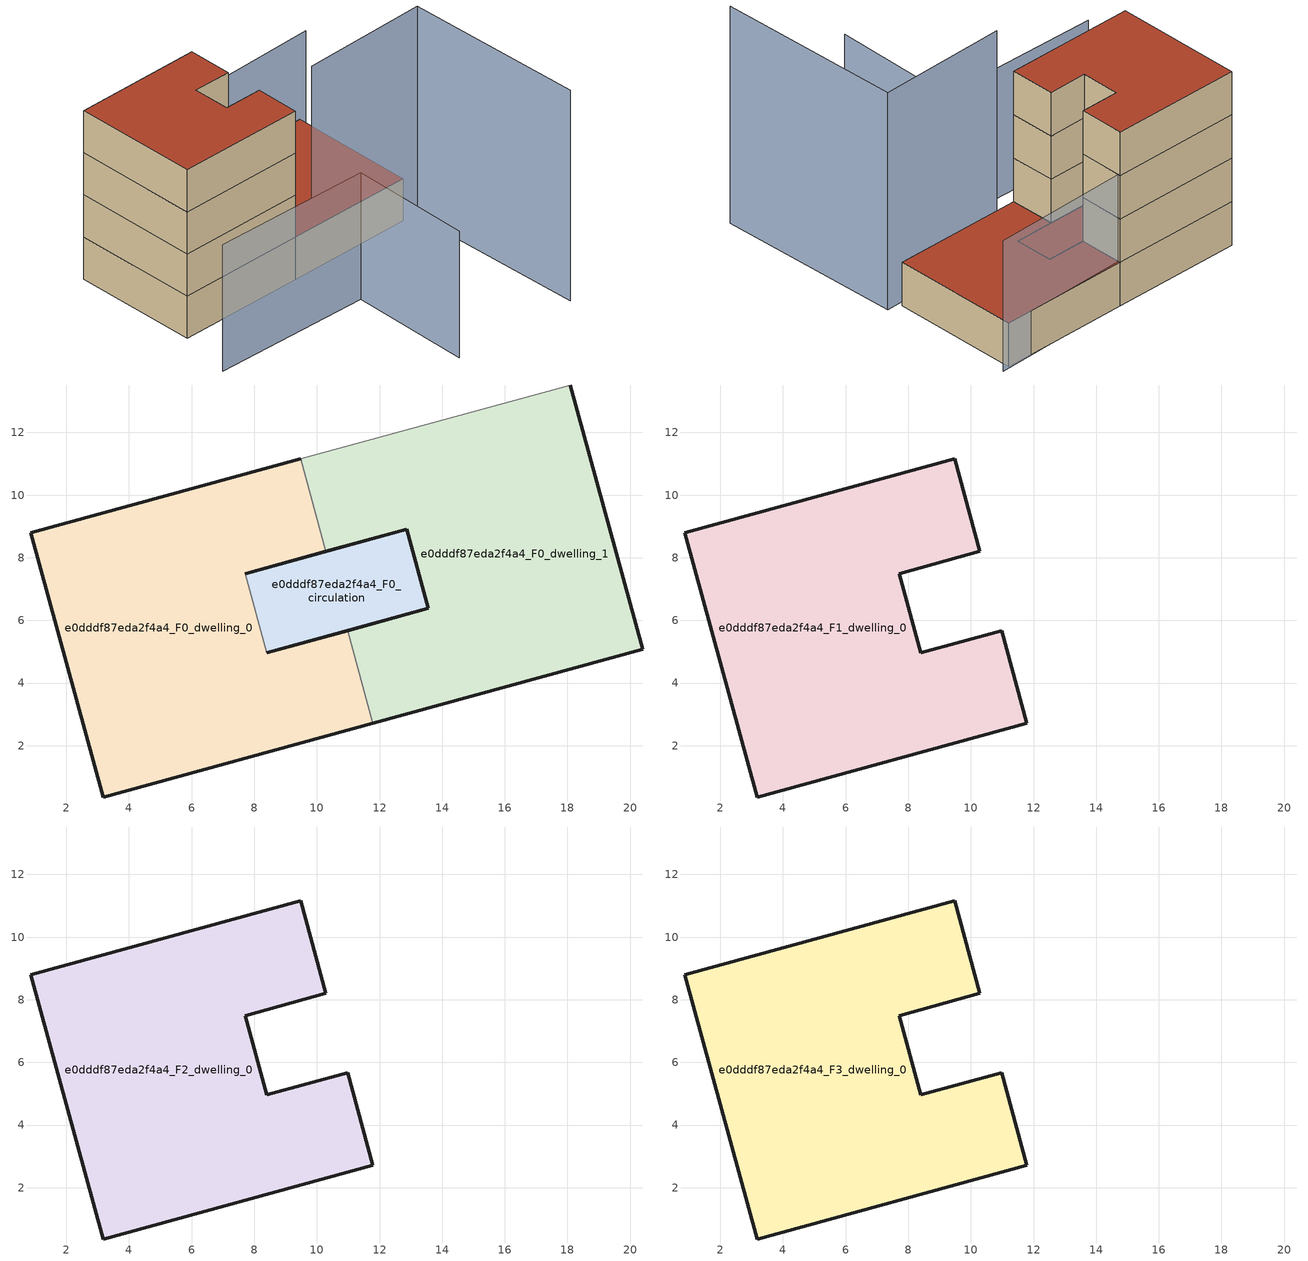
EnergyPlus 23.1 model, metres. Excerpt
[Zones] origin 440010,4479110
e0dddf87eda2f4a4_F0_dwelling_0
 floor ground (EU_floor_Construction): 9.48,11.16 10.29,8.2 7.71,7.5 8.4,4.97 10.98,5.67 11.79,2.72 3.19,0.36 0.87,8.8 z0
 wall outside (EU_wall_Construction): 10.98,5.67 8.4,4.97 / 7.71,7.5 10.29,8.2 / 9.48,11.16 0.87,8.8 3.19,0.36 11.79,2.72 z0:3
 wall to e0dddf87eda2f4a4_F0_dwelling_1 (EU_wall_Construction): 11.79,2.72 10.98,5.67 / 10.29,8.2 9.48,11.16 z0:3
 wall to e0dddf87eda2f4a4_F0_circulation (EU_wall_Construction): 8.4,4.97 7.71,7.5 z0:3
e0dddf87eda2f4a4_F0_dwelling_1
 floor ground (EU_floor_Construction): 18.08,13.52 20.39,5.08 11.79,2.72 10.98,5.67 13.56,6.38 12.87,8.91 10.29,8.2 9.48,11.16 z0
 wall outside (EU_wall_Construction): 10.29,8.2 12.87,8.91 13.56,6.38 10.98,5.67 / 11.79,2.72 20.39,5.08 18.08,13.52 z0:3
 wall adiabatic (EU_wall_Construction): 18.08,13.52 9.48,11.16 z0:3
 roof outside (EU_roof_Construction): 20.39,5.08 18.08,13.52 9.48,11.16 10.29,8.2 12.87,8.91 13.56,6.38 10.98,5.67 11.79,2.72 z3
e0dddf87eda2f4a4_F0_circulation
 floor ground (EU_floor_Construction): 12.87,8.91 13.56,6.38 8.4,4.97 7.71,7.5 z0
 wall outside (EU_wall_Construction): 8.4,4.97 13.56,6.38 12.87,8.91 7.71,7.5 z0:3
 roof outside (EU_roof_Construction): 13.56,6.38 12.87,8.91 7.71,7.5 8.4,4.97 z3
e0dddf87eda2f4a4_F1_dwelling_0
 floor to e0dddf87eda2f4a4_F0_dwelling_0 (EU_floor_Construction): 9.48,11.16 10.29,8.2 7.71,7.5 8.4,4.97 10.98,5.67 11.79,2.72 3.19,0.36 0.87,8.8 z3
 wall outside (EU_wall_Construction): 0.87,8.8 3.19,0.36 11.79,2.72 10.98,5.67 8.4,4.97 7.71,7.5 10.29,8.2 9.48,11.16 0.87,8.8 z3:6
e0dddf87eda2f4a4_F2_dwelling_0
 floor to e0dddf87eda2f4a4_F1_dwelling_0 (EU_floor_Construction): 9.48,11.16 10.29,8.2 7.71,7.5 8.4,4.97 10.98,5.67 11.79,2.72 3.19,0.36 0.87,8.8 z6
 wall outside (EU_wall_Construction): 0.87,8.8 3.19,0.36 11.79,2.72 10.98,5.67 8.4,4.97 7.71,7.5 10.29,8.2 9.48,11.16 0.87,8.8 z6:9
e0dddf87eda2f4a4_F3_dwelling_0
 floor to e0dddf87eda2f4a4_F2_dwelling_0 (EU_floor_Construction): 9.48,11.16 10.29,8.2 7.71,7.5 8.4,4.97 10.98,5.67 11.79,2.72 3.19,0.36 0.87,8.8 z9
 wall outside (EU_wall_Construction): 0.87,8.8 3.19,0.36 11.79,2.72 10.98,5.67 8.4,4.97 7.71,7.5 10.29,8.2 9.48,11.16 0.87,8.8 z9:12
 roof outside (EU_roof_Construction): 11.79,2.72 10.98,5.67 8.4,4.97 7.71,7.5 10.29,8.2 9.48,11.16 0.87,8.8 3.19,0.36 z12
shading: 12.78,2.52 21.32,5.05 / 21.32,5.05 24.92,-7.1 z0:15; 3.36,-3.67 14.19,-0.96 / 14.19,-0.96 16.26,-9.21 / 18.59,13.75 7.82,10.48 z0:9
[Building]
EU S2 Campaign: North Axis=0; Terrain=City; Solar Distribution=FullExterior
[Site:Location]
Madrid: Latitude=40.5; Longitude=-3.5; Time Zone=1; Elevation=609
[SizingPeriod:WeatherFileDays]
AnnualSizingPeriod: Begin Month=1; Begin Day of Month=1; End Month=12; End Day of Month=31; Day of Week for Start Day=Monday; Use Weather File Daylight Saving Period=No; Use Weather File Rain and Snow Indicators=No
[MATERIAL]
EU_InternalMass_Material: Roughness=MediumRough; Thickness=0.1; Conductivity=1; Density=1800; Specific Heat=900; Thermal Absorptance=0.9; Solar Absorptance=0.7; Visible Absorptance=0.7
[MATERIAL:NOMASS] Roughness=MediumRough; Thermal Absorptance=0.9; Solar Absorptance=0.7; Visible Absorptance=0.7
Name | Thermal Resistance
EU_wall_NoMass | 1.60022
EU_roof_NoMass | 1.57597
EU_floor_NoMass | 0.470652
[CONSTRUCTION]
EU_wall_Construction: EU_wall_NoMass
EU_roof_Construction: EU_roof_NoMass
EU_floor_Construction: EU_floor_NoMass
EU_InternalMass_Construction: EU_InternalMass_Material
[ZONE] Type=1; Multiplier=1; Ceiling Height=autocalculate; Floor Area=autocalculate; Part of Total Floor Area=Yes
Name | Volume
e0dddf87eda2f4a4_F0_dwelling_0; e0dddf87eda2f4a4_F1_dwelling_0; e0dddf87eda2f4a4_F2_dwelling_0; e0dddf87eda2f4a4_F3_dwelling_0 | 212.988
e0dddf87eda2f4a4_F0_dwelling_1 | 212.986
e0dddf87eda2f4a4_F0_circulation | 42.1296
[INTERNALMASS] Construction=EU_InternalMass_Construction
Name | Zone or ZoneList | Surface Area
e0dddf87eda2f4a4_F0_dwelling_0_EU_InternalMass | e0dddf87eda2f4a4_F0_dwelling_0 | 70.9958
e0dddf87eda2f4a4_F0_dwelling_1_EU_InternalMass | e0dddf87eda2f4a4_F0_dwelling_1 | 70.9958
e0dddf87eda2f4a4_F1_dwelling_0_EU_InternalMass | e0dddf87eda2f4a4_F1_dwelling_0 | 156.212
e0dddf87eda2f4a4_F2_dwelling_0_EU_InternalMass | e0dddf87eda2f4a4_F2_dwelling_0 | 156.212
e0dddf87eda2f4a4_F3_dwelling_0_EU_InternalMass | e0dddf87eda2f4a4_F3_dwelling_0 | 156.212
[OTHEREQUIPMENT] Fuel Type=Electricity; Design Level Calculation Method=Watts/Area; Power per Zone Floor Area=1; Fraction Latent=0; Fraction Radiant=0; Fraction Lost=0; Carbon Dioxide Generation Rate=0; EndUse Subcategory=EU_Step8_InternalGains
Name | Zone or ZoneList or Space or SpaceList | Schedule
EU_Step8_InternalGain_e0dddf87eda2f4a4_F0_dwelling_0_f000 | e0dddf87eda2f4a4_F0_dwelling_0 | EU_Step8_GainSchedule_e0dddf87eda2f4a4_F0_dwelling_0_f000
EU_Step8_InternalGain_e0dddf87eda2f4a4_F0_dwelling_1_f000 | e0dddf87eda2f4a4_F0_dwelling_1 | EU_Step8_GainSchedule_e0dddf87eda2f4a4_F0_dwelling_1_f000
EU_Step8_InternalGain_e0dddf87eda2f4a4_F1_dwelling_0_f000 | e0dddf87eda2f4a4_F1_dwelling_0 | EU_Step8_GainSchedule_e0dddf87eda2f4a4_F1_dwelling_0_f000
EU_Step8_InternalGain_e0dddf87eda2f4a4_F2_dwelling_0_f000 | e0dddf87eda2f4a4_F2_dwelling_0 | EU_Step8_GainSchedule_e0dddf87eda2f4a4_F2_dwelling_0_f000
EU_Step8_InternalGain_e0dddf87eda2f4a4_F3_dwelling_0_f000 | e0dddf87eda2f4a4_F3_dwelling_0 | EU_Step8_GainSchedule_e0dddf87eda2f4a4_F3_dwelling_0_f000
[ZONEINFILTRATION:DESIGNFLOWRATE]
EU_Circulation_Infiltration_e0dddf87eda2f4a4_F0_circulation: Zone or ZoneList or Space or SpaceList=e0dddf87eda2f4a4_F0_circulation; Schedule=EU_AlwaysOn; Design Flow Rate Calculation Method=Flow/Area; Flow Rate per Floor Area=0.0005; Constant Term Coefficient=1; Temperature Term Coefficient=0; Velocity Term Coefficient=0; Velocity Squared Term Coefficient=0
[ZONEVENTILATION:DESIGNFLOWRATE] Schedule=EU_AlwaysOn; Design Flow Rate Calculation Method=AirChanges/Hour; Air Changes per Hour=0.480704; Ventilation Type=Natural; Fan Pressure Rise=0; Fan Total Efficiency=1; Constant Term Coefficient=1; Temperature Term Coefficient=0; Velocity Term Coefficient=0; Velocity Squared Term Coefficient=0; Minimum Indoor Temperature=-100; Maximum Indoor Temperature=100; Delta Temperature=-100; Minimum Outdoor Temperature=-100; Maximum Outdoor Temperature=100; Maximum Wind Speed=40
Name | Zone or ZoneList or Space or SpaceList
EU_ConstantAir_e0dddf87eda2f4a4_F0_dwelling_0 | e0dddf87eda2f4a4_F0_dwelling_0
EU_ConstantAir_e0dddf87eda2f4a4_F0_dwelling_1 | e0dddf87eda2f4a4_F0_dwelling_1
EU_ConstantAir_e0dddf87eda2f4a4_F1_dwelling_0 | e0dddf87eda2f4a4_F1_dwelling_0
EU_ConstantAir_e0dddf87eda2f4a4_F2_dwelling_0 | e0dddf87eda2f4a4_F2_dwelling_0
EU_ConstantAir_e0dddf87eda2f4a4_F3_dwelling_0 | e0dddf87eda2f4a4_F3_dwelling_0
[HVACTEMPLATE:THERMOSTAT] Constant Heating Setpoint=20; Constant Cooling Setpoint=50
EU_HeatOnly_e0dddf87eda2f4a4_F0_dwelling_0; EU_HeatOnly_e0dddf87eda2f4a4_F0_dwelling_1; EU_HeatOnly_e0dddf87eda2f4a4_F1_dwelling_0; EU_HeatOnly_e0dddf87eda2f4a4_F2_dwelling_0; EU_HeatOnly_e0dddf87eda2f4a4_F3_dwelling_0
[HVACTEMPLATE:ZONE:IDEALLOADSAIRSYSTEM] System Availability Schedule=EU_AlwaysOn; Maximum Heating Supply Air Temperature=50; Minimum Cooling Supply Air Temperature=13; Maximum Heating Supply Air Humidity Ratio=0.0156; Minimum Cooling Supply Air Humidity Ratio=0.0077; Heating Limit=NoLimit; Cooling Limit=NoLimit; Heating Availability Schedule=EU_AlwaysOn; Cooling Availability Schedule=EU_CoolingOff; Dehumidification Control Type=ConstantSensibleHeatRatio; Cooling Sensible Heat Ratio=0.7; Dehumidification Setpoint=60; Humidification Control Type=None; Humidification Setpoint=30; Outdoor Air Method=None; Outdoor Air Flow Rate per Person=0.00944; Outdoor Air Flow Rate per Zone Floor Area=0; Outdoor Air Flow Rate per Zone=0; Demand Controlled Ventilation Type=None; Outdoor Air Economizer Type=NoEconomizer; Heat Recovery Type=None; Sensible Heat Recovery Effectiveness=0.7; Latent Heat Recovery Effectiveness=0.65
Name | Template Thermostat
e0dddf87eda2f4a4_F0_dwelling_0 | EU_HeatOnly_e0dddf87eda2f4a4_F0_dwelling_0
e0dddf87eda2f4a4_F0_dwelling_1 | EU_HeatOnly_e0dddf87eda2f4a4_F0_dwelling_1
e0dddf87eda2f4a4_F1_dwelling_0 | EU_HeatOnly_e0dddf87eda2f4a4_F1_dwelling_0
e0dddf87eda2f4a4_F2_dwelling_0 | EU_HeatOnly_e0dddf87eda2f4a4_F2_dwelling_0
e0dddf87eda2f4a4_F3_dwelling_0 | EU_HeatOnly_e0dddf87eda2f4a4_F3_dwelling_0
[SIZING:ZONE] Zone Cooling Design Supply Air Temperature Input Method=SupplyAirTemperature; Zone Cooling Design Supply Air Temperature=13; Zone Heating Design Supply Air Temperature Input Method=SupplyAirTemperature; Zone Heating Design Supply Air Temperature=50; Zone Cooling Design Supply Air Humidity Ratio=0.008; Zone Heating Design Supply Air Humidity Ratio=0.008; Cooling Design Air Flow Method=DesignDay; Cooling Design Air Flow Rate=0; Cooling Minimum Air Flow per Zone Floor Area=0.000762; Cooling Minimum Air Flow=0; Cooling Minimum Air Flow Fraction=0.2; Heating Design Air Flow Method=DesignDay; Heating Design Air Flow Rate=0; Heating Maximum Air Flow per Zone Floor Area=0.002032; Heating Maximum Air Flow=0.141576; Heating Maximum Air Flow Fraction=0.3; Account for Dedicated Outdoor Air System=No; Dedicated Outdoor Air System Control Strategy=NeutralSupplyAir; Dedicated Outdoor Air Low Setpoint Temperature for Design=autosize; Dedicated Outdoor Air High Setpoint Temperature for Design=autosize; Zone Load Sizing Method=Sensible Load Only No Latent Load; Zone Latent Cooling Design Supply Air Humidity Ratio Input Method=HumidityRatioDifference; Zone Cooling Design Supply Air Humidity Ratio Difference=0.005; Zone Latent Heating Design Supply Air Humidity Ratio Input Method=HumidityRatioDifference; Zone Humidification Design Supply Air Humidity Ratio Difference=0.005
e0dddf87eda2f4a4_F0_dwelling_0; e0dddf87eda2f4a4_F0_dwelling_1; e0dddf87eda2f4a4_F1_dwelling_0; e0dddf87eda2f4a4_F2_dwelling_0; e0dddf87eda2f4a4_F3_dwelling_0
[SCHEDULE:CONSTANT]
Name | Hourly Value
EU_AlwaysOn | 1
EU_CoolingOff | 0
[SCHEDULE:FILE] Column Number=1; Rows to Skip at Top=0; Number of Hours of Data=8760; Column Separator=Comma; Interpolate to Timestep=No; Minutes per Item=60; Adjust Schedule for Daylight Savings=Yes
Name | File
EU_Step8_GainSchedule_e0dddf87eda2f4a4_F0_dwelling_0_f000 | ../../schedules/e0dddf87eda2f4a4/e0dddf87eda2f4a4_F0_dwelling_0_f000_gain.csv
EU_Step8_GainSchedule_e0dddf87eda2f4a4_F0_dwelling_1_f000 | ../../schedules/e0dddf87eda2f4a4/e0dddf87eda2f4a4_F0_dwelling_1_f000_gain.csv
EU_Step8_GainSchedule_e0dddf87eda2f4a4_F1_dwelling_0_f000 | ../../schedules/e0dddf87eda2f4a4/e0dddf87eda2f4a4_F1_dwelling_0_f000_gain.csv
EU_Step8_GainSchedule_e0dddf87eda2f4a4_F2_dwelling_0_f000 | ../../schedules/e0dddf87eda2f4a4/e0dddf87eda2f4a4_F2_dwelling_0_f000_gain.csv
EU_Step8_GainSchedule_e0dddf87eda2f4a4_F3_dwelling_0_f000 | ../../schedules/e0dddf87eda2f4a4/e0dddf87eda2f4a4_F3_dwelling_0_f000_gain.csv
